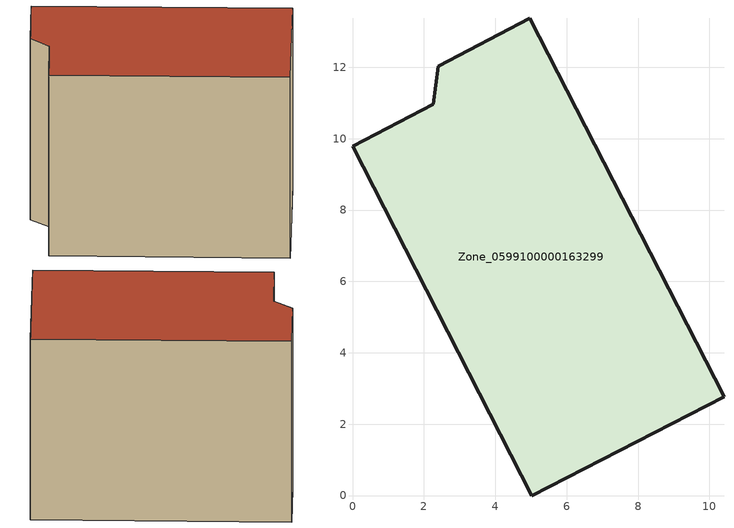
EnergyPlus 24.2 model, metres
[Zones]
Zone_0599100000163299
 floor ground (C_G): 10.41,2.77 5.02,0 0,9.79 2.26,10.97 2.41,12.03 4.97,13.37 z0
 wall outside (C_F): 5.02,0 10.41,2.77 4.97,13.37 2.41,12.03 2.26,10.97 0,9.79 5.02,0 z0:9.63
 roof outside (C_R): 0,9.79 5.02,0 10.41,2.77 4.97,13.37 2.41,12.03 2.26,10.97 z9.63
[BUILDING]
Pand.0599100000163299: North Axis=0; Terrain=City; Loads Convergence Tolerance Value=0.04; Temperature Convergence Tolerance Value=0.4; Solar Distribution=FullExterior; Maximum Number of Warmup Days=25; Minimum Number of Warmup Days=1
[Site:Location]
Rotterdam.The.Hague.AP_ZH_NLD Design_Conditions: Latitude=51.96; Longitude=4.45; Time Zone=1; Elevation=-4.5
[SITE:GROUNDTEMPERATURE:BUILDINGSURFACE]
18, 18, 18, 18, 18, 18, 18, 18, 18, 18, 18, 18
[MATERIAL] Thermal Absorptance=0.9; Solar Absorptance=0.7; Visible Absorptance=0.7
Name | Roughness | Thickness | Conductivity | Density | Specific Heat
G.TI.1946 | MediumSmooth | 0.15 | 1 | 540 | 1210
F.TI.1946 | Rough | 0.3 | 0.857143 | 1920 | 840
R.TI.1946 | MediumRough | 0.2 | 0.1 | 1500 | 1000
[CONSTRUCTION]
C_G: G.TI.1946
C_F: F.TI.1946
C_R: R.TI.1946
[ZONE]
Zone_0599100000163299: Type=1; Multiplier=1; Ceiling Height=Autocalculate; Volume=Autocalculate; Floor Area=autocalculate; Part of Total Floor Area=Yes
[ZONEINFILTRATION:DESIGNFLOWRATE]
Infil_Zone_0599100000163299: Zone or ZoneList or Space or SpaceList=Zone_0599100000163299; Schedule=AlwaysOn; Design Flow Rate Calculation Method=Flow/Area; Flow Rate per Floor Area=0.003; Constant Term Coefficient=1; Temperature Term Coefficient=0; Velocity Term Coefficient=0; Velocity Squared Term Coefficient=0
[HVACTEMPLATE:ZONE:IDEALLOADSAIRSYSTEM]
Zone_0599100000163299: Maximum Heating Supply Air Temperature=50; Minimum Cooling Supply Air Temperature=13; Maximum Heating Supply Air Humidity Ratio=0.0156; Minimum Cooling Supply Air Humidity Ratio=0.0077; Heating Limit=NoLimit; Cooling Limit=NoLimit; Dehumidification Control Type=ConstantSensibleHeatRatio; Cooling Sensible Heat Ratio=0.7; Dehumidification Setpoint=60; Humidification Control Type=None; Humidification Setpoint=30; Outdoor Air Method=None; Outdoor Air Flow Rate per Person=0.00944; Outdoor Air Flow Rate per Zone Floor Area=0; Outdoor Air Flow Rate per Zone=0; Demand Controlled Ventilation Type=None; Outdoor Air Economizer Type=NoEconomizer; Heat Recovery Type=None; Sensible Heat Recovery Effectiveness=0.7; Latent Heat Recovery Effectiveness=0.65
[ZONECONTROL:THERMOSTAT]
ThermostatControl_Zone_0599100000163299: Zone or ZoneList=Zone_0599100000163299; Control Type Schedule=DualSetpointControlType; Control 1=Thermostat_Zone_0599100000163299; Temperature Difference Between Cutout And Setpoint=0
[THERMOSTATSETPOINT:DUALSETPOINT]
Thermostat_Zone_0599100000163299: Heating Setpoint Temperature Schedule=HeatingSetpoint_Zone_0599100000163299; Cooling Setpoint Temperature Schedule=CoolingSetpoint_Zone_0599100000163299
[SCHEDULE:COMPACT]
HeatingSetpoint_Zone_0599100000163299: Through: 12/31, For: AllDays, Until: 24:00, 21
CoolingSetpoint_Zone_0599100000163299: Through: 12/31, For: AllDays, Until: 24:00, 24
DualSetpointControlType: Through: 12/31, For: AllDays, Until: 24:00, 4
AlwaysOn: Through: 12/31, For: AllDays, Until: 24:00, 1
